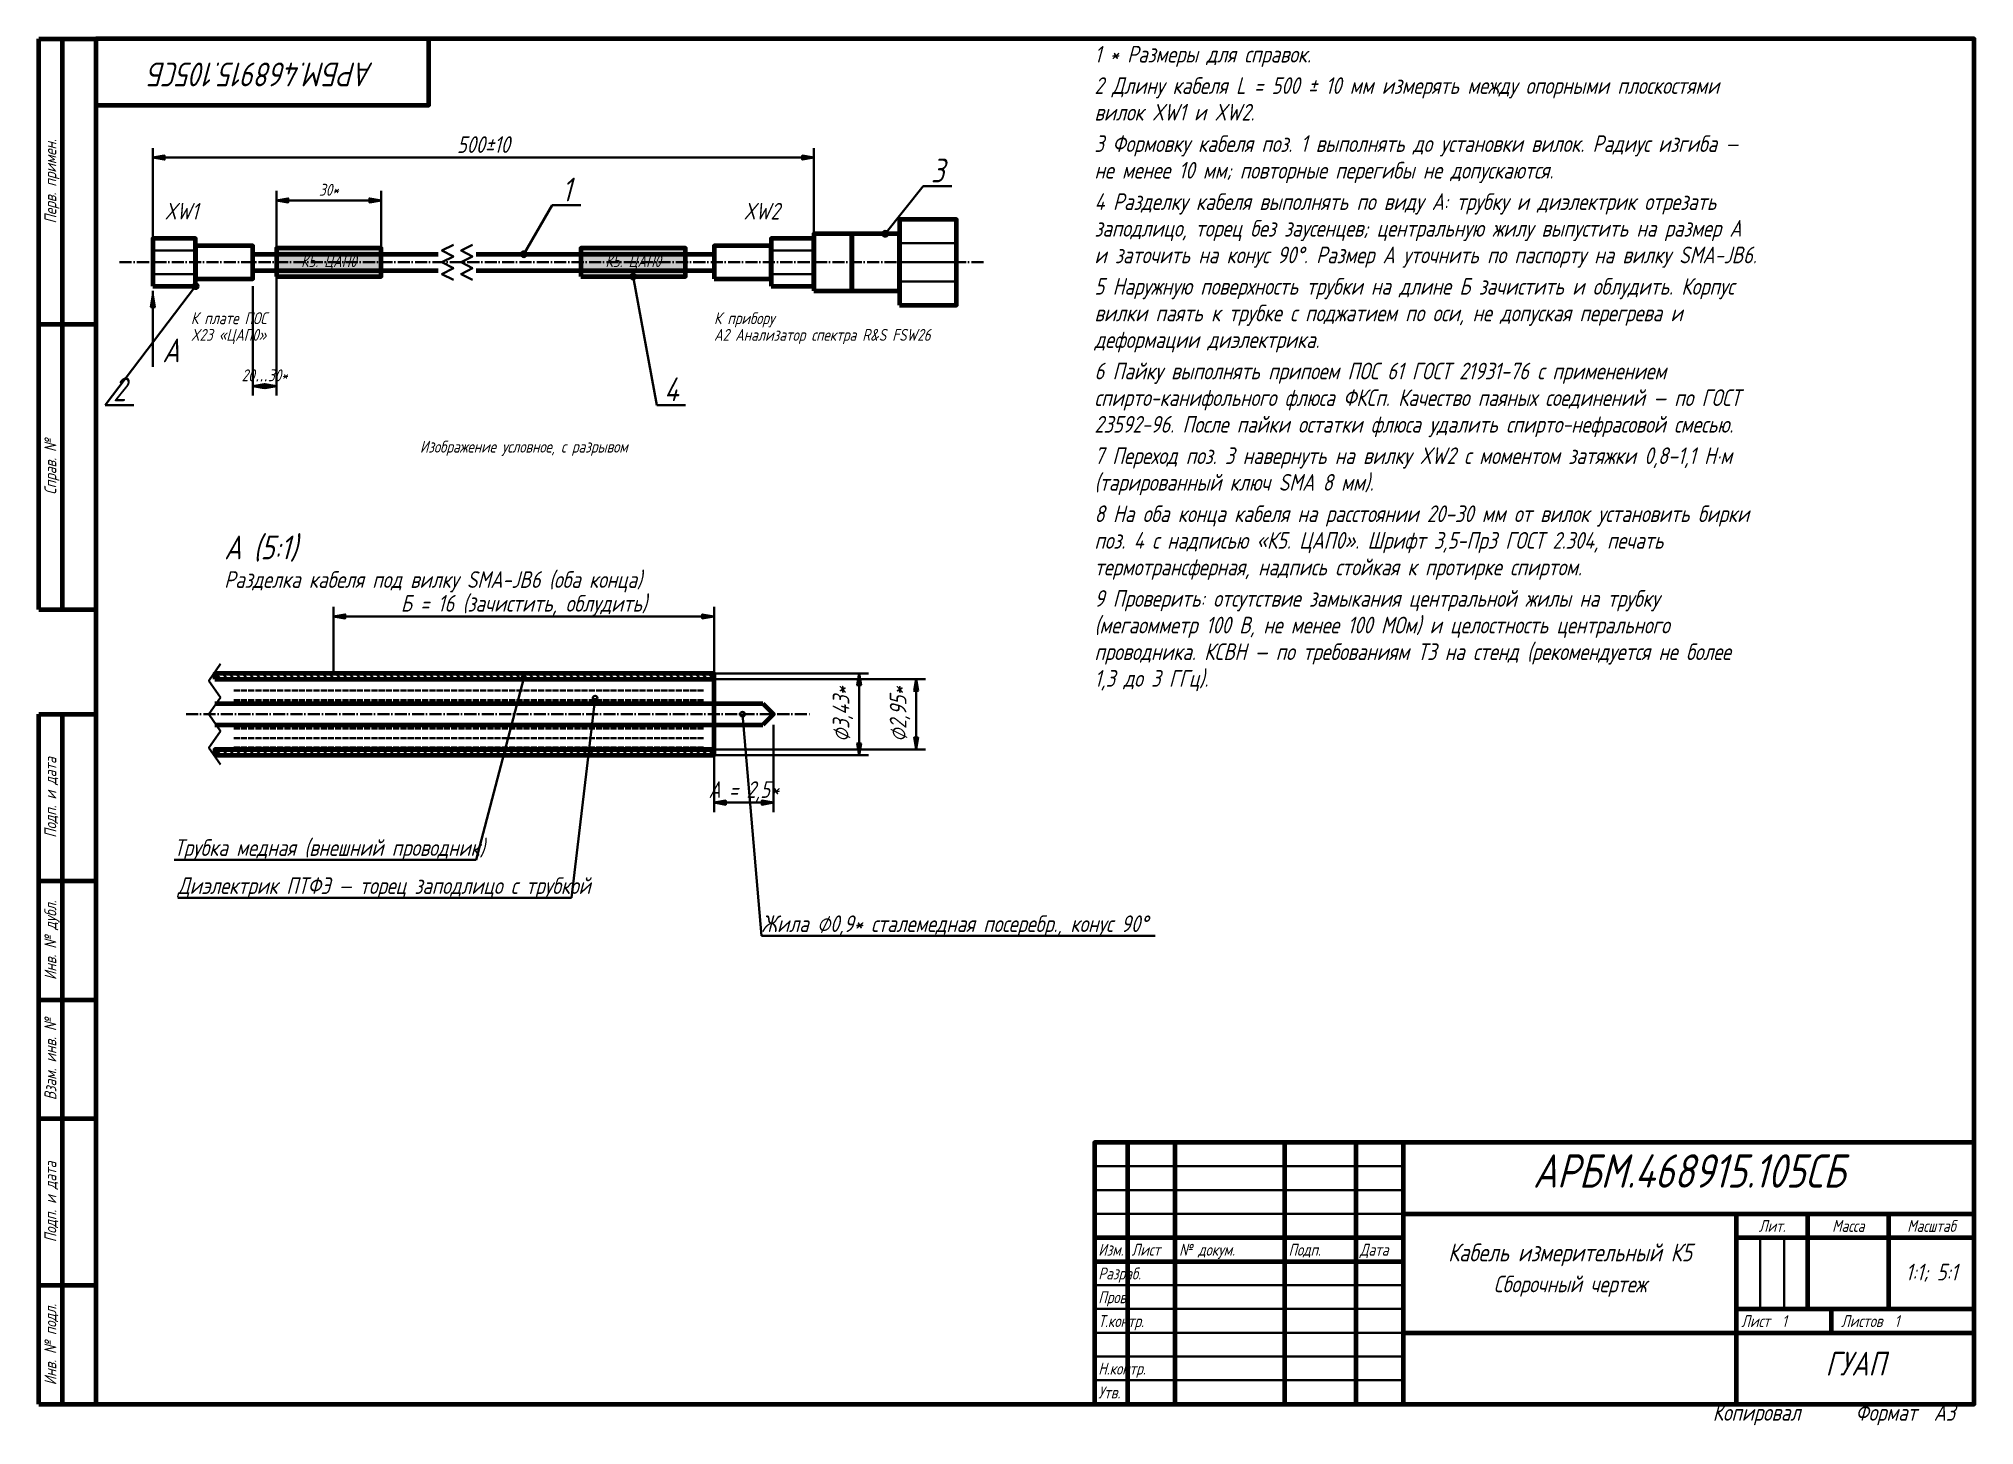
# Model space of a CAD drawing. Header units: metres. Extents: x 8 to 415, y 1 to 292.
import ezdxf
from ezdxf.enums import TextEntityAlignment as Align

# ---------------------------------------------------------------- set-up
doc = ezdxf.new("R2010")
doc.units = ezdxf.units.M
doc.linetypes.add('DASHDOT', pattern=[3.556, 2.54, -0.508, 0, -0.508])
doc.linetypes.add('DASHED', pattern=[1.524, 1.27, -0.254])
doc.layers.add('ОСНОВНАЯ', color=7, linetype='Continuous', lineweight=70)
doc.layers.add('ТОНКАЯ', color=7, linetype='Continuous', lineweight=35)
doc.styles.add('ГОСТ', font='isocpeur.ttf')

msp = doc.modelspace()

# ---------------------------------------------------------------- hatches: boundary and pattern name
for points in [[(32, 267), (34.46, 266.58), (34.46, 267.42)], [(171, 267), (168.54, 267.42), (168.54, 266.58)], [(58, 258), (60.46, 257.58), (60.46, 258.42)], [(80, 258), (77.54, 258.42), (77.54, 257.58)], [(58, 242), (80, 242), (80, 248), (58, 248)], [(122, 242), (144, 242), (144, 248), (122, 248)], [(32, 238), (31.58, 235.54), (32.42, 235.54)], [(53, 219), (55.46, 218.58), (55.46, 219.42)], [(58, 219), (55.54, 219.42), (55.54, 218.58)], [(70, 170.57), (72.46, 170.15), (72.46, 171)], [(150, 170.57), (147.54, 171), (147.54, 170.15)], [(180.5, 158.57), (180.08, 156.11), (180.92, 156.11)], [(192.5, 157.38), (192.08, 154.91), (192.92, 154.91)], [(180.5, 141.43), (180.92, 143.89), (180.08, 143.89)], [(192.5, 142.62), (192.92, 145.09), (192.08, 145.09)], [(150, 131.43), (152.46, 131), (152.46, 131.85)], [(162.5, 131.43), (160.04, 131.85), (160.04, 131)]]:
    msp.add_hatch(color=7).paths.add_polyline_path(points)

# ---------------------------------------------------------------- linework, layer by layer
at = {"layer": 'ОСНОВНАЯ', "linetype": 'CONTINUOUS'}
for p, q in [((8, 172), (8, 292)), ((8, 292), (20, 292)), ((13, 172), (13, 292)), ((53, 246.7), (92, 246.7)), ((100, 246.7), (150, 246.7)), ((53, 243.3), (92, 243.3)), ((100, 243.3), (150, 243.3)), ((8, 232), (20, 232)), ((8, 172), (20, 172)), ((45, 157.38), (150, 157.38)), ((150, 141.43), (150, 158.57)), ((45, 152.25), (160.25, 152.25)), ((8, 5), (8, 150)), ((8, 150), (20, 150)), ((13, 5), (13, 150)), ((45, 147.75), (160.25, 147.75)), ((45, 142.62), (150, 142.62)), ((8, 115), (20, 115)), ((8, 90), (20, 90)), ((8, 65), (20, 65)), ((237, 5), (237, 60)), ((247, 5), (247, 60)), ((270, 5), (270, 60)), ((285, 5), (285, 60)), ((295, 5), (295, 60)), ((295, 45), (415, 45)), ((365, 5), (365, 45)), ((380, 25), (380, 45)), ((397, 25), (397, 45)), ((230, 40), (295, 40)), ((365, 40), (415, 40)), ((230, 35), (295, 35)), ((8, 30), (20, 30)), ((365, 25), (415, 25)), ((385, 20), (385, 25)), ((295, 20), (415, 20)), ((8, 5), (20, 5))]:
    msp.add_line(p, q, dxfattribs=at)
for points in [[(20, 5), (415, 5), (415, 292), (20, 292)], [(20, 278), (90, 278), (90, 292), (20, 292)], [(189, 236), (201, 236), (201, 254), (189, 254)], [(32, 240), (41, 240), (41, 250), (32, 250)], [(41, 241.5), (53, 241.5), (53, 248.5), (41, 248.5)], [(150, 241.5), (162, 241.5), (162, 248.5), (150, 248.5)], [(162, 240), (171, 240), (171, 250), (162, 250)], [(171, 239), (179, 239), (179, 251), (171, 251)], [(179, 239), (189, 239), (189, 251), (179, 251)], [(58, 242), (80, 242), (80, 248), (58, 248)], [(122, 242), (144, 242), (144, 248), (122, 248)], [(45, 157.38), (150, 157.38), (150, 158.57), (45, 158.57)], [(45, 141.43), (150, 141.43), (150, 142.62), (45, 142.62)], [(230, 5), (415, 5), (415, 60), (230, 60)]]:
    msp.add_lwpolyline(points, close=True, dxfattribs=at)
msp.add_lwpolyline([(160.25, 152.25), (162.5, 150), (160.25, 147.75)], dxfattribs=at)
at = {"layer": 'ТОНКАЯ', "linetype": 'CONTINUOUS'}
for p, q in [((32, 250), (32, 269)), ((171, 250), (171, 269)), ((32, 267), (171, 267)), ((186, 251), (194, 261)), ((194, 261), (200, 261)), ((58, 248), (58, 260)), ((58, 258), (80, 258)), ((80, 248), (80, 260)), ((110, 246.7), (116, 257)), ((116, 257), (122, 257)), ((189, 249), (201, 249)), ((32, 247.5), (41, 247.5)), ((162, 247.5), (171, 247.5)), ((189, 245), (201, 245)), ((32, 242.5), (41, 242.5)), ((58, 242), (58, 217)), ((133, 242), (138, 215)), ((162, 242.5), (171, 242.5)), ((189, 241), (201, 241)), ((41, 240), (22, 215)), ((32, 239), (32, 223)), ((53, 240), (53, 217)), ((53, 219), (58, 219)), ((22, 215), (28, 215)), ((138, 215), (144, 215)), ((70, 158.57), (70, 172.57)), ((150, 158.57), (150, 172.57)), ((70, 170.57), (150, 170.57)), ((70, 158.57), (70, 162.57)), ((45, 157.38), (45, 157.38)), ((46.4, 157.38), (45.2, 158.57)), ((47.8, 157.38), (46.6, 158.57)), ((49.2, 157.38), (48, 158.57)), ((50.6, 157.38), (49.4, 158.57)), ((52, 157.38), (50.8, 158.57)), ((53.4, 157.38), (52.2, 158.57)), ((54.8, 157.38), (53.6, 158.57)), ((56.2, 157.38), (55, 158.57)), ((57.6, 157.38), (56.4, 158.57)), ((59, 157.38), (57.8, 158.57)), ((60.4, 157.38), (59.2, 158.57)), ((61.8, 157.38), (60.6, 158.57)), ((63.2, 157.38), (62, 158.57)), ((64.6, 157.38), (63.4, 158.57)), ((66, 157.38), (64.8, 158.57)), ((67.4, 157.38), (66.2, 158.57)), ((68.8, 157.38), (67.6, 158.57)), ((70.2, 157.38), (69, 158.57)), ((71.6, 157.38), (70.4, 158.57)), ((73, 157.38), (71.8, 158.57)), ((74.4, 157.38), (73.2, 158.57)), ((75.8, 157.38), (74.6, 158.57)), ((77.2, 157.38), (76, 158.57)), ((78.6, 157.38), (77.4, 158.57)), ((80, 157.38), (78.8, 158.57)), ((81.4, 157.38), (80.2, 158.57)), ((82.8, 157.38), (81.6, 158.57)), ((84.2, 157.38), (83, 158.57)), ((85.6, 157.38), (84.4, 158.57)), ((87, 157.38), (85.8, 158.57)), ((88.4, 157.38), (87.2, 158.57)), ((89.8, 157.38), (88.6, 158.57)), ((91.2, 157.38), (90, 158.57)), ((92.6, 157.38), (91.4, 158.57)), ((94, 157.38), (92.8, 158.57)), ((95.4, 157.38), (94.2, 158.57)), ((96.8, 157.38), (95.6, 158.57)), ((98.2, 157.38), (97, 158.57)), ((99.6, 157.38), (98.4, 158.57)), ((101, 157.38), (99.8, 158.57)), ((110, 157.57), (100, 119.43)), ((102.4, 157.38), (101.2, 158.57)), ((103.8, 157.38), (102.6, 158.57)), ((105.2, 157.38), (104, 158.57)), ((106.6, 157.38), (105.4, 158.57)), ((108, 157.38), (106.8, 158.57)), ((109.4, 157.38), (108.2, 158.57)), ((110.8, 157.38), (109.6, 158.57)), ((112.2, 157.38), (111, 158.57)), ((113.6, 157.38), (112.4, 158.57)), ((115, 157.38), (113.8, 158.57)), ((116.4, 157.38), (115.2, 158.57)), ((117.8, 157.38), (116.6, 158.57)), ((119.2, 157.38), (118, 158.57)), ((120.6, 157.38), (119.4, 158.57)), ((122, 157.38), (120.8, 158.57)), ((123.4, 157.38), (122.2, 158.57)), ((124.8, 157.38), (123.6, 158.57)), ((126.2, 157.38), (125, 158.57)), ((127.6, 157.38), (126.4, 158.57)), ((129, 157.38), (127.8, 158.57)), ((130.4, 157.38), (129.2, 158.57)), ((131.8, 157.38), (130.6, 158.57)), ((133.2, 157.38), (132, 158.57)), ((134.6, 157.38), (133.4, 158.57)), ((136, 157.38), (134.8, 158.57)), ((137.4, 157.38), (136.2, 158.57)), ((138.8, 157.38), (137.6, 158.57)), ((140.2, 157.38), (139, 158.57)), ((141.6, 157.38), (140.4, 158.57)), ((143, 157.38), (141.8, 158.57)), ((144.4, 157.38), (143.2, 158.57)), ((145.8, 157.38), (144.6, 158.57)), ((147.2, 157.38), (146, 158.57)), ((148.6, 157.38), (147.4, 158.57)), ((150, 157.38), (148.8, 158.57)), ((150, 158.57), (182.5, 158.57)), ((150, 157.38), (194.5, 157.38)), ((180.5, 141.43), (180.5, 158.57)), ((192.5, 142.62), (192.5, 157.38)), ((125, 153.38), (120, 111.43)), ((150, 147.75), (150, 129.43)), ((156, 150), (160, 103.43)), ((162.5, 147.75), (162.5, 129.43)), ((46.4, 141.43), (45.2, 142.62)), ((47.8, 141.43), (46.6, 142.62)), ((49.2, 141.43), (48, 142.62)), ((50.6, 141.43), (49.4, 142.62)), ((52, 141.43), (50.8, 142.62)), ((53.4, 141.43), (52.2, 142.62)), ((54.8, 141.43), (53.6, 142.62)), ((56.2, 141.43), (55, 142.62)), ((57.6, 141.43), (56.4, 142.62)), ((59, 141.43), (57.8, 142.62)), ((60.4, 141.43), (59.2, 142.62)), ((61.8, 141.43), (60.6, 142.62)), ((63.2, 141.43), (62, 142.62)), ((64.6, 141.43), (63.4, 142.62)), ((66, 141.43), (64.8, 142.62)), ((67.4, 141.43), (66.2, 142.62)), ((68.8, 141.43), (67.6, 142.62)), ((70.2, 141.43), (69, 142.62)), ((71.6, 141.43), (70.4, 142.62)), ((73, 141.43), (71.8, 142.62)), ((74.4, 141.43), (73.2, 142.62)), ((75.8, 141.43), (74.6, 142.62)), ((77.2, 141.43), (76, 142.62)), ((78.6, 141.43), (77.4, 142.62)), ((80, 141.43), (78.8, 142.62)), ((81.4, 141.43), (80.2, 142.62)), ((82.8, 141.43), (81.6, 142.62)), ((84.2, 141.43), (83, 142.62)), ((85.6, 141.43), (84.4, 142.62)), ((87, 141.43), (85.8, 142.62)), ((88.4, 141.43), (87.2, 142.62)), ((89.8, 141.43), (88.6, 142.62)), ((91.2, 141.43), (90, 142.62)), ((92.6, 141.43), (91.4, 142.62)), ((94, 141.43), (92.8, 142.62)), ((95.4, 141.43), (94.2, 142.62)), ((96.8, 141.43), (95.6, 142.62)), ((98.2, 141.43), (97, 142.62)), ((99.6, 141.43), (98.4, 142.62)), ((101, 141.43), (99.8, 142.62)), ((102.4, 141.43), (101.2, 142.62)), ((103.8, 141.43), (102.6, 142.62)), ((105.2, 141.43), (104, 142.62)), ((106.6, 141.43), (105.4, 142.62)), ((108, 141.43), (106.8, 142.62)), ((109.4, 141.43), (108.2, 142.62)), ((110.8, 141.43), (109.6, 142.62)), ((112.2, 141.43), (111, 142.62)), ((113.6, 141.43), (112.4, 142.62)), ((115, 141.43), (113.8, 142.62)), ((116.4, 141.43), (115.2, 142.62)), ((117.8, 141.43), (116.6, 142.62)), ((119.2, 141.43), (118, 142.62)), ((120.6, 141.43), (119.4, 142.62)), ((122, 141.43), (120.8, 142.62)), ((123.4, 141.43), (122.2, 142.62)), ((124.8, 141.43), (123.6, 142.62)), ((126.2, 141.43), (125, 142.62)), ((127.6, 141.43), (126.4, 142.62)), ((129, 141.43), (127.8, 142.62)), ((130.4, 141.43), (129.2, 142.62)), ((131.8, 141.43), (130.6, 142.62)), ((133.2, 141.43), (132, 142.62)), ((134.6, 141.43), (133.4, 142.62)), ((136, 141.43), (134.8, 142.62)), ((137.4, 141.43), (136.2, 142.62)), ((138.8, 141.43), (137.6, 142.62)), ((140.2, 141.43), (139, 142.62)), ((141.6, 141.43), (140.4, 142.62)), ((143, 141.43), (141.8, 142.62)), ((144.4, 141.43), (143.2, 142.62)), ((145.8, 141.43), (144.6, 142.62)), ((147.2, 141.43), (146, 142.62)), ((148.6, 141.43), (147.4, 142.62)), ((150, 141.43), (148.8, 142.62)), ((150, 142.62), (194.5, 142.62)), ((45, 141.43), (45, 141.43)), ((150, 141.43), (182.5, 141.43)), ((150, 131.43), (162.5, 131.43)), ((100, 119.43), (36.47, 119.43)), ((120, 111.43), (37.22, 111.43)), ((160, 103.43), (242.78, 103.43)), ((230, 55), (295, 55)), ((230, 50), (295, 50)), ((230, 45), (295, 45)), ((370, 25), (370, 40)), ((375, 25), (375, 40)), ((230, 30), (295, 30)), ((230, 25), (295, 25)), ((230, 20), (295, 20)), ((230, 15), (295, 15)), ((230, 10), (295, 10))]:
    msp.add_line(p, q, dxfattribs=at)
at = {"layer": 'ТОНКАЯ', "linetype": 'DASHDOT'}
for p, q in [((25, 245), (207, 245)), ((39, 150), (170.5, 150))]:
    msp.add_line(p, q, dxfattribs=at)
at = {"layer": 'ТОНКАЯ', "linetype": 'DASHED'}
for p, q in [((49, 155), (148, 155)), ((49, 153), (148, 153)), ((49, 147), (148, 147)), ((49, 145), (148, 145)), ((49, 143), (148, 143))]:
    msp.add_line(p, q, dxfattribs=at)
at = {"layer": 'ТОНКАЯ', "linetype": 'CONTINUOUS'}
for points in [[(32, 267), (34.46, 266.58), (34.46, 267.42)], [(171, 267), (168.54, 267.42), (168.54, 266.58)], [(58, 258), (60.46, 257.58), (60.46, 258.42)], [(80, 258), (77.54, 258.42), (77.54, 257.58)], [(32, 238), (31.58, 235.54), (32.42, 235.54)], [(53, 219), (55.46, 218.58), (55.46, 219.42)], [(58, 219), (55.54, 219.42), (55.54, 218.58)], [(70, 170.57), (72.46, 170.15), (72.46, 171)], [(150, 170.57), (147.54, 171), (147.54, 170.15)], [(180.5, 158.57), (180.08, 156.11), (180.92, 156.11)], [(192.5, 157.38), (192.08, 154.91), (192.92, 154.91)], [(180.5, 141.43), (180.92, 143.89), (180.08, 143.89)], [(192.5, 142.62), (192.92, 145.09), (192.08, 145.09)], [(150, 131.43), (152.46, 131), (152.46, 131.85)], [(162.5, 131.43), (160.04, 131.85), (160.04, 131)]]:
    msp.add_lwpolyline(points, close=True, dxfattribs=at)
for points in [[(95.2, 241.3), (92.8, 242.53), (95.2, 243.77), (92.8, 245), (95.2, 246.23), (92.8, 247.47), (95.2, 248.7)], [(99.2, 241.3), (96.8, 242.53), (99.2, 243.77), (96.8, 245), (99.2, 246.23), (96.8, 247.47), (99.2, 248.7)], [(46.2, 139.43), (43.8, 142.95), (46.2, 146.48), (43.8, 150), (46.2, 153.53), (43.8, 157.05), (46.2, 160.58)]]:
    msp.add_lwpolyline(points, dxfattribs=at)
at = {"layer": 'ТОНКАЯ'}
for centre, radius in [((186, 251), 0.6), ((110, 246.7), 0.6), ((41, 240), 0.6), ((133, 242), 0.6), ((110, 157.57), 0.5), ((125, 153.38), 0.5), ((156, 150), 0.5)]:
    msp.add_circle(centre, radius, dxfattribs=at)

# ---------------------------------------------------------------- texts
at = {"layer": 'ТОНКАЯ', "style": 'ГОСТ', "oblique": 15, "width": 0.8}
for s, height, p in [('1 * Размеры для справок.', 3.5, (230, 287)), ('2 Длину кабеля L = 500 ± 10 мм измерять между опорными плоскостями', 3.5, (230, 280.4)), ('вилок XW1 и XW2.', 3.5, (230, 274.8)), ('3 Формовку кабеля поз. 1 выполнять до установки вилок. Радиус изгиба —', 3.5, (230, 268.2)), ('не менее 10 мм; повторные перегибы не допускаются.', 3.5, (230, 262.6)), ('4 Разделку кабеля выполнять по виду А: трубку и диэлектрик отрезать', 3.5, (230, 256)), ('заподлицо, торец без заусенцев; центральную жилу выпустить на размер А', 3.5, (230, 250.4)), ('и заточить на конус 90°. Размер А уточнить по паспорту на вилку SMA-JB6.', 3.5, (230, 244.8)), ('5 Наружную поверхность трубки на длине Б зачистить и облудить. Корпус', 3.5, (230, 238.2)), ('вилки паять к трубке с поджатием по оси, не допуская перегрева и', 3.5, (230, 232.6)), ('К плате ПОС', 2.5, (40, 232)), ('К прибору', 2.5, (150, 232)), ('А', 5, (34, 224)), ('X23 «ЦАП0»', 2.5, (40, 228.5)), ('A2 Анализатор спектра R&S FSW26', 2.5, (150, 228.5)), ('деформации диэлектрика.', 3.5, (230, 227)), ('6 Пайку выполнять припоем ПОС 61 ГОСТ 21931-76 с применением', 3.5, (230, 220.4)), ('спирто-канифольного флюса ФКСп. Качество паяных соединений — по ГОСТ', 3.5, (230, 214.8)), ('23592-96. После пайки остатки флюса удалить спирто-нефрасовой смесью.', 3.5, (230, 209.2)), ('7 Переход поз. 3 навернуть на вилку XW2 с моментом затяжки 0,8–1,1 Н·м', 3.5, (230, 202.6)), ('(тарированный ключ SMA 8 мм).', 3.5, (230, 197)), ('8 На оба конца кабеля на расстоянии 20–30 мм от вилок установить бирки', 3.5, (230, 190.4)), ('А (5:1)', 5, (47, 182.57)), ('поз. 4 с надписью «К5. ЦАП0». Шрифт 3,5-Пр3 ГОСТ 2.304, печать', 3.5, (230, 184.8)), ('Разделка кабеля под вилку SMA-JB6 (оба конца)', 3.5, (47, 176.57)), ('термотрансферная, надпись стойкая к протирке спиртом.', 3.5, (230, 179.2)), ('9 Проверить: отсутствие замыкания центральной жилы на трубку', 3.5, (230, 172.6)), ('(мегаомметр 100 В, не менее 100 МОм) и целостность центрального', 3.5, (230, 167)), ('проводника. КСВН — по требованиям ТЗ на стенд (рекомендуется не более', 3.5, (230, 161.4)), ('1,3 до 3 ГГц).', 3.5, (230, 155.8)), ('Трубка медная (внешний проводник)', 3.5, (36.47, 120.23)), ('Диэлектрик ПТФЭ — торец заподлицо с трубкой', 3.5, (37.22, 112.23)), ('Жила ⌀0,9* сталемедная посеребр., конус 90°', 3.5, (160, 104.23)), ('Изм.', 2.5, (230.8, 36.2)), ('Лист', 2.5, (237.8, 36.2)), ('№ докум.', 2.5, (247.8, 36.2)), ('Подп.', 2.5, (270.8, 36.2)), ('Дата', 2.5, (285.8, 36.2)), ('Разраб.', 2.5, (230.8, 31.2)), ('Пров.', 2.5, (230.8, 26.2)), ('Т.контр.', 2.5, (230.8, 21.2)), ('Лист  1', 2.5, (366, 21.2)), ('Листов  1', 2.5, (387, 21.2)), ('Н.контр.', 2.5, (230.8, 11.2)), ('Утв.', 2.5, (230.8, 6.2)), ('Копировал', 3.5, (360, 1.5)), ('Формат  A3', 3.5, (390, 1.5))]:
    msp.add_text(s, height=height, dxfattribs=at).set_placement(p)
for s, height, rotation, p in [('АРБМ.468915.105СБ', 5, 180, (55, 287)), ('Перв. примен.', 2.5, 90, (11.7, 262)), ('Справ. №', 2.5, 90, (11.7, 202)), ('Подп. и дата', 2.5, 90, (11.7, 132.5)), ('Инв. № дубл.', 2.5, 90, (11.7, 102.5)), ('Взам. инв. №', 2.5, 90, (11.7, 77.5)), ('Подп. и дата', 2.5, 90, (11.7, 47.5)), ('Инв. № подл.', 2.5, 90, (11.7, 17.5))]:
    msp.add_text(s, height=height, rotation=rotation, dxfattribs=at).set_placement(p, align=Align.CENTER)
for s, height, p in [('500±10', 3.5, (101.5, 268)), ('3', 5, (197, 261.8)), ('30*', 2.5, (69, 259)), ('1', 5, (119, 257.8)), ('XW1', 3.5, (38, 254)), ('XW2', 3.5, (160, 254)), ('К5. ЦАП0', 2.5, (69, 244)), ('К5. ЦАП0', 2.5, (133, 244)), ('2', 5, (25, 215.8)), ('20…30*', 2.5, (55.5, 220)), ('4', 5, (141, 215.8)), ('Изображение условное, с разрывом', 2.5, (110, 205)), ('Б = 16 (зачистить, облудить)', 3.5, (110, 171.57)), ('А = 2,5*', 3.5, (156.25, 132.43)), ('АРБМ.468915.105СБ', 7, (355, 50.5)), ('Лит.', 2.5, (372.5, 41.2)), ('Масса', 2.5, (388.5, 41.2)), ('Масштаб', 2.5, (406, 41.2)), ('Кабель измерительный К5', 3.75, (330, 35)), ('1:1; 5:1', 3.5, (406, 31)), ('Сборочный чертеж', 3.5, (330, 28.5)), ('ГУАП', 5, (390, 11))]:
    msp.add_text(s, height=height, dxfattribs=at).set_placement(p, align=Align.CENTER)
for s, p in [('⌀3,43*', (179.5, 150)), ('⌀2,95*', (191.5, 150))]:
    msp.add_text(s, height=3.5, rotation=90, dxfattribs=at).set_placement(p, align=Align.BOTTOM_CENTER)

doc.saveas('drawing.dxf')
